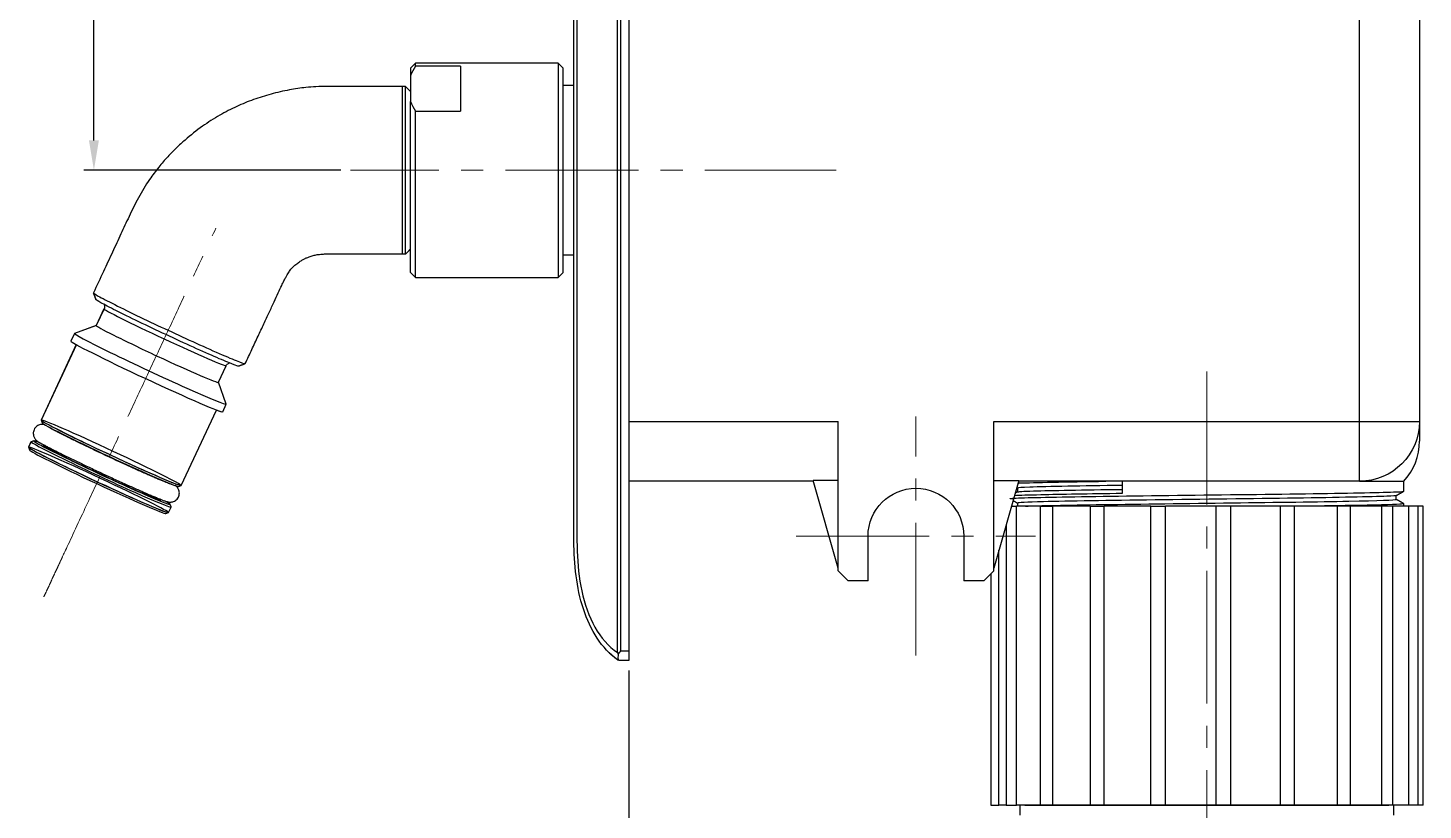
# Model space of a CAD drawing. Extents: x 39169 to 40010, y 19017 to 19611.
# Drawn here: x 39794.1 to 39934.1, y 19132.4 to 19210.9 of the extents above; entities that cross this region are included whole.
import ezdxf

# ---------------------------------------------------------------- set-up
doc = ezdxf.new("R2010")
doc.units = 0
doc.header["$LTSCALE"] = 7
doc.header["$MEASUREMENT"] = 0
doc.linetypes.add('CENTER2', pattern=[28.575, 19.05, -3.175, 3.175, -3.175])
doc.layers.add('DIM', color=2, linetype='CONTINUOUS')
doc.layers.add('DWG', color=7, linetype='CONTINUOUS')
doc.layers.add('중심선', color=1, linetype='CENTER2', lineweight=9)

msp = doc.modelspace()

# ---------------------------------------------------------------- linework, layer by layer
at = {"layer": 'DIM'}
for p, q in [((39800.75, 19199.6), (39800.75, 19240.62)), ((39825.5, 19196.6), (39799.75, 19196.6)), ((39854.4, 19146.39), (39854.4, 19094.44))]:
    msp.add_line(p, q, dxfattribs=at)
msp.add_solid([(39800.25, 19199.6), (39801.25, 19199.6), (39800.75, 19196.6)], dxfattribs=at)
at = {"layer": 'DWG'}
for p, q in [((39853.25, 19148.22), (39853.25, 19288.56)), ((39853.61, 19148.39), (39853.61, 19288.39)), ((39854.4, 19288.39), (39854.4, 19148.39)), ((39848.9, 19159.39), (39848.9, 19277.39)), ((39927.7, 19171.39), (39927.7, 19265.39)), ((39933.7, 19265.39), (39933.7, 19171.39)), ((39833, 19207.35), (39832.5, 19206.85)), ((39833.01, 19207.35), (39832.51, 19206.85)), ((39833.01, 19207.35), (39833, 19207.35)), ((39833, 19207.34), (39833, 19207.35)), ((39847.31, 19207.35), (39833.01, 19207.35)), ((39833.01, 19207.06), (39833.01, 19207.35)), ((39837.51, 19207.06), (39833.01, 19207.06)), ((39837.51, 19207.06), (39837.51, 19202.53)), ((39847.81, 19206.85), (39847.31, 19207.35)), ((39847.31, 19207.35), (39847.31, 19185.85)), ((39832.5, 19206.85), (39832.5, 19206.09)), ((39832.5, 19206.09), (39832.5, 19204.55)), ((39832.51, 19206.85), (39832.51, 19206.09)), ((39832.51, 19206.09), (39832.51, 19203.51)), ((39847.81, 19186.35), (39847.81, 19206.85)), ((39831.71, 19205), (39831.7, 19205)), ((39832.01, 19205), (39831.71, 19205)), ((39848.9, 19205.1), (39847.81, 19205.1)), ((39832.51, 19186.35), (39832.51, 19203.51)), ((39833.01, 19202.53), (39837.51, 19202.53)), ((39833.01, 19185.85), (39833.01, 19202.53)), ((39831.7, 19188.2), (39831.71, 19188.2)), ((39831.71, 19188.2), (39832.01, 19188.2)), ((39832.5, 19186.35), (39832.5, 19188.61)), ((39847.81, 19188.1), (39848.9, 19188.1)), ((39832.5, 19186.35), (39833, 19185.85)), ((39832.51, 19186.35), (39833.01, 19185.85)), ((39847.31, 19185.85), (39847.81, 19186.35)), ((39833, 19185.85), (39833, 19185.87)), ((39833, 19185.85), (39833.01, 19185.85)), ((39833.01, 19185.85), (39847.31, 19185.85)), ((39801.76, 19182.7), (39800.98, 19181.02)), ((39801.78, 19182.7), (39800.99, 19181.02)), ((39800.98, 19181.03), (39798.8, 19180.23)), ((39801, 19181.03), (39798.81, 19180.23)), ((39800.98, 19181.02), (39800.98, 19181.02)), ((39800.98, 19181.02), (39800.98, 19181.02)), ((39800.99, 19181.02), (39800.99, 19181.02)), ((39798.98, 19179.1), (39795.45, 19171.53)), ((39798.99, 19179.1), (39795.46, 19171.53)), ((39798.79, 19180.23), (39798.43, 19179.46)), ((39798.8, 19180.23), (39798.44, 19179.46)), ((39813.23, 19175.32), (39814.01, 19176.99)), ((39814.03, 19173.13), (39813.23, 19175.32)), ((39809.51, 19164.97), (39813.04, 19172.54)), ((39813.67, 19172.35), (39814.03, 19173.12)), ((39814.03, 19173.12), (39814.03, 19173.13)), ((39795.45, 19171.52), (39795.55, 19171.26)), ((39795.46, 19171.52), (39795.56, 19171.26)), ((39854.4, 19171.39), (39875.4, 19171.39)), ((39875.4, 19156.39), (39875.4, 19171.39)), ((39891, 19171.39), (39927.7, 19171.39)), ((39891, 19156.39), (39891, 19171.39)), ((39927.7, 19165.39), (39927.7, 19171.39)), ((39927.7, 19171.39), (39933.7, 19171.39)), ((39794.43, 19169.35), (39794.18, 19168.81)), ((39794.45, 19169.35), (39794.19, 19168.81)), ((39794.71, 19169.46), (39794.44, 19169.36)), ((39794.72, 19169.46), (39794.45, 19169.36)), ((39794.7, 19169.45), (39794.7, 19169.45)), ((39794.18, 19168.8), (39794.28, 19168.54)), ((39794.19, 19168.8), (39794.29, 19168.54)), ((39795.69, 19169.06), (39795.66, 19169.01)), ((39809.24, 19164.87), (39809.5, 19164.97)), ((39872.9, 19165.39), (39854.4, 19165.39)), ((39875.4, 19156.67), (39872.88, 19165.47)), ((39875.4, 19165.47), (39872.88, 19165.47)), ((39893.52, 19165.47), (39891, 19156.67)), ((39891, 19165.47), (39893.52, 19165.47)), ((39927.7, 19165.39), (39893.5, 19165.39)), ((39903.89, 19165.39), (39903.89, 19164.16)), ((39927.7, 19165.39), (39932.13, 19165.39)), ((39932.13, 19164.39), (39932.13, 19165.39)), ((39807.44, 19163.51), (39807.47, 19163.57)), ((39893.38, 19164.71), (39893.38, 19164.32)), ((39931.38, 19163.57), (39931.38, 19163.96)), ((39807.44, 19163.51), (39807.44, 19163.51)), ((39807.44, 19163.51), (39807.44, 19163.51)), ((39807.97, 19162.16), (39808.23, 19162.25)), ((39808.24, 19162.26), (39808.49, 19162.8)), ((39808.49, 19162.81), (39808.4, 19163.07)), ((39808.49, 19162.8), (39808.49, 19162.81)), ((39892.78, 19162.89), (39893.29, 19162.89)), ((39895.67, 19162.89), (39893.29, 19162.89)), ((39893.29, 19132.89), (39893.29, 19162.89)), ((39893.38, 19163.21), (39893.38, 19162.89)), ((39895.67, 19162.89), (39895.67, 19132.89)), ((39895.67, 19162.89), (39896.92, 19162.89)), ((39896.92, 19132.89), (39896.92, 19162.89)), ((39900.67, 19162.89), (39896.92, 19162.89)), ((39900.67, 19162.89), (39900.67, 19132.89)), ((39900.67, 19162.89), (39902.07, 19162.89)), ((39906.76, 19162.89), (39902.07, 19162.89)), ((39902.07, 19132.89), (39902.07, 19162.89)), ((39906.74, 19162.89), (39906.74, 19132.89)), ((39906.74, 19162.89), (39908.22, 19162.89)), ((39913.29, 19162.89), (39908.22, 19162.89)), ((39908.22, 19132.89), (39908.22, 19162.89)), ((39914.79, 19162.89), (39913.29, 19162.89)), ((39913.29, 19162.89), (39913.29, 19132.89)), ((39914.79, 19132.89), (39914.79, 19162.89)), ((39919.73, 19162.89), (39914.79, 19162.89)), ((39921.18, 19162.89), (39919.73, 19162.89)), ((39919.73, 19162.89), (39919.73, 19132.89)), ((39921.18, 19132.89), (39921.18, 19162.89)), ((39925.45, 19162.89), (39921.18, 19162.89)), ((39925.45, 19162.89), (39925.45, 19132.89)), ((39926.78, 19162.89), (39925.45, 19162.89)), ((39926.78, 19132.89), (39926.78, 19162.89)), ((39929.89, 19162.89), (39926.78, 19162.89)), ((39931.04, 19162.89), (39929.89, 19162.89)), ((39929.89, 19162.89), (39929.89, 19132.89)), ((39931.04, 19132.89), (39931.04, 19162.89)), ((39932.62, 19162.89), (39931.04, 19162.89)), ((39932.13, 19162.89), (39932.13, 19163.14)), ((39933.56, 19162.89), (39932.62, 19162.89)), ((39932.62, 19162.89), (39932.62, 19132.89)), ((39933.56, 19132.89), (39933.56, 19162.89)), ((39934.07, 19162.89), (39933.56, 19162.89)), ((39934.07, 19132.89), (39934.07, 19162.89)), ((39892.24, 19160.98), (39892.24, 19132.89)), ((39878.4, 19155.39), (39878.4, 19159.89)), ((39888, 19159.89), (39888, 19155.39)), ((39891.52, 19132.89), (39891.52, 19158.49)), ((39875.4, 19156.39), (39876.4, 19155.39)), ((39878.4, 19155.39), (39876.4, 19155.39)), ((39890, 19155.39), (39888, 19155.39)), ((39890, 19155.39), (39891, 19156.39)), ((39890.7, 19156.09), (39890.7, 19132.89)), ((39853.61, 19148.39), (39854.4, 19148.39)), ((39854.4, 19148.39), (39854.4, 19147.39)), ((39854.4, 19147.39), (39853.55, 19147.39)), ((39890.7, 19132.89), (39891.52, 19132.89)), ((39892.24, 19132.89), (39891.52, 19132.89)), ((39892.24, 19132.89), (39893.29, 19132.89)), ((39895.67, 19132.89), (39893.29, 19132.89)), ((39893.63, 19132.89), (39893.63, 19131.89)), ((39931.13, 19132.89), (39893.63, 19132.89)), ((39894.13, 19132.89), (39912.38, 19132.89)), ((39895.67, 19132.89), (39896.92, 19132.89)), ((39900.67, 19132.89), (39896.92, 19132.89)), ((39900.67, 19132.89), (39902.07, 19132.89)), ((39906.76, 19132.89), (39902.07, 19132.89)), ((39906.74, 19132.89), (39908.22, 19132.89)), ((39913.29, 19132.89), (39908.22, 19132.89)), ((39912.38, 19132.89), (39930.63, 19132.89)), ((39914.79, 19132.89), (39913.29, 19132.89)), ((39919.73, 19132.89), (39914.79, 19132.89)), ((39921.18, 19132.89), (39919.73, 19132.89)), ((39925.45, 19132.89), (39921.18, 19132.89)), ((39926.78, 19132.89), (39925.45, 19132.89)), ((39929.89, 19132.89), (39926.78, 19132.89)), ((39931.04, 19132.89), (39929.89, 19132.89)), ((39932.62, 19132.89), (39931.04, 19132.89)), ((39931.13, 19131.89), (39931.13, 19132.89)), ((39933.56, 19132.89), (39932.62, 19132.89)), ((39934.07, 19132.89), (39933.56, 19132.89))]:
    msp.add_line(p, q, dxfattribs=at)
at = {"layer": 'DWG', "extrusion": (0, 0, -1)}
for centre, radius, start, end in [((-39927.7, 19171.39), 6, 180, 270), ((-39883.2, 19159.89), 4.8, 0, 180)]:
    msp.add_arc(centre, radius, start, end, dxfattribs=at)
at = {"layer": 'DWG'}
for centre, major_axis, ratio, start_param, end_param in [((39807.89, 19179.85), (6.12, -2.85), 0.029138, 3.141836, 6.283038), ((39807.88, 19179.85), (6.12, -2.85), 0.029138, 3.141836, 3.198581), ((39807.11, 19178.17), (-6.12, 2.85), 0.029138, 0, 1.58439), ((39806.05, 19175.91), (7.61, -3.55), 0.029138, 3.141639, 6.283132), ((39806.04, 19175.91), (7.61, -3.55), 0.029138, 3.141639, 3.537577), ((39806.41, 19176.68), (7.61, -3.55), 0.029138, 3.112481, 6.283185), ((39806.4, 19176.68), (7.61, -3.55), 0.029138, 3.112481, 3.192689), ((39807.11, 19178.17), (-6.12, 2.85), 0.029138, 1.58439, 3.141638), ((39806.04, 19175.91), (7.61, -3.55), 0.029138, 5.887194, 6.231198), ((39802.47, 19168.25), (-7.02, 3.28), 0.029138, 0.000047, 6.258543), ((39802.48, 19168.25), (-7.02, 3.28), 0.029138, 0.000047, 1.58439), ((39802.4, 19168.07), (6.84, -3.19), 0.029138, 3.170797, 6.253975), ((39801.47, 19166.08), (7.02, -3.28), 0.029138, 3.112479, 6.283185), ((39801.46, 19166.08), (7.02, -3.28), 0.029138, 3.112479, 3.194749), ((39801.55, 19166.26), (-6.84, 3.19), 0.029138, 0, 1.58439), ((39801.55, 19166.26), (-6.84, 3.19), 0.029138, 5.859312, 6.283185), ((39927.7, 19169.43), (-6, 0), 0.999997, 2.398761, 3.141598), ((39801.2, 19165.53), (-7.02, 3.28), 0.029138, 0.000047, 6.258543), ((39801.22, 19165.53), (-7.02, 3.28), 0.029138, 0.000047, 1.58439), ((39801.13, 19165.35), (6.84, -3.19), 0.029138, 3.170797, 6.253975), ((39801.55, 19166.26), (5.89, -2.75), 0.029138, 3.14164, 6.283133), ((39802.48, 19168.25), (-7.02, 3.28), 0.029138, 1.58439, 3.141541), ((39801.22, 19165.53), (-7.02, 3.28), 0.029138, 1.58439, 3.141541), ((39801.55, 19166.26), (-6.84, 3.19), 0.029138, 1.58439, 3.565262)]:
    msp.add_ellipse(centre, major_axis=major_axis, ratio=ratio, start_param=start_param, end_param=end_param, dxfattribs=at)
for points, knots in [([(39849.19, 19277.39), (39849.19, 19255.51), (39849.19, 19222.68), (39849.19, 19184.38), (39849.19, 19167.97), (39849.19, 19159.76), (39849.12, 19156.98), (39849.97, 19153.08), (39850.4, 19151.82), (39851.6, 19149.67), (39852.37, 19148.81), (39853.25, 19148.22)], [0, 0, 0, 0, 0.5, 0.75, 0.875, 0.875, 0.9375, 0.9375, 0.96875, 0.96875, 1, 1, 1, 1]), ([(39831.71, 19205), (39831.1, 19205), (39829.95, 19205), (39828.32, 19205.01), (39826.86, 19205), (39825.5, 19205), (39824.23, 19205.03), (39823.07, 19205), (39822.07, 19204.92), (39821.19, 19204.81), (39820.01, 19204.61), (39818.53, 19204.27), (39816.76, 19203.72), (39815.04, 19203.02), (39813.32, 19202.13), (39811.57, 19201.01), (39810.14, 19199.88), (39809, 19198.83), (39808.11, 19197.93), (39807.21, 19196.88), (39806.19, 19195.53), (39805.2, 19193.87), (39804.29, 19192.02), (39803.45, 19190.19), (39802.6, 19188.35), (39801.67, 19186.38), (39801.04, 19185.02), (39800.7, 19184.3)], [0, 0, 0, 0, 0.044317, 0.083974, 0.118707, 0.151052, 0.182798, 0.211355, 0.235506, 0.25585, 0.276179, 0.32223, 0.366921, 0.410722, 0.457521, 0.507784, 0.561844, 0.590278, 0.620461, 0.654297, 0.691254, 0.743672, 0.794747, 0.841479, 0.890236, 0.942819, 1, 1, 1, 1]), ([(39831.71, 19188.2), (39831.71, 19188.2), (39831.71, 19188.35), (39831.71, 19189.08), (39831.71, 19189.69), (39831.71, 19191.27), (39831.71, 19192.24), (39831.71, 19194.25), (39831.71, 19195.29), (39831.71, 19197.38), (39831.71, 19198.42), (39831.71, 19200.49), (39831.71, 19201.51), (39831.71, 19203.19), (39831.71, 19203.87), (39831.71, 19204.75), (39831.71, 19204.97), (39831.71, 19205)], [0, 0, 0, 0, 0.116164, 0.116164, 0.242426, 0.242426, 0.368689, 0.368689, 0.494951, 0.494951, 0.621213, 0.621213, 0.747475, 0.747475, 0.873738, 0.873738, 1, 1, 1, 1]), ([(39832.01, 19188.2), (39832.01, 19188.2), (39832.01, 19188.24), (39832.01, 19188.36), (39832.01, 19188.41), (39832.01, 19188.56), (39832.01, 19188.64), (39832.01, 19188.84), (39832.01, 19188.95), (39832.01, 19189.19), (39832.01, 19189.33), (39832.01, 19189.77), (39832.01, 19190.1), (39832.01, 19190.66), (39832.01, 19190.86), (39832.01, 19191.27), (39832.01, 19191.49), (39832.01, 19192.16), (39832.01, 19192.63), (39832.01, 19193.38), (39832.01, 19193.64), (39832.01, 19194.17), (39832.01, 19194.43), (39832.01, 19195.23), (39832.01, 19195.77), (39832.01, 19196.88), (39832.01, 19197.43), (39832.01, 19198.24), (39832.01, 19198.51), (39832.01, 19199.04), (39832.01, 19199.31), (39832.01, 19200.08), (39832.01, 19200.57), (39832.01, 19201.5), (39832.01, 19201.95), (39832.01, 19202.75), (39832.01, 19203.11), (39832.01, 19203.59), (39832.01, 19203.74), (39832.01, 19204.01), (39832.01, 19204.14), (39832.01, 19204.48), (39832.01, 19204.66), (39832.01, 19204.91), (39832.01, 19204.98), (39832.01, 19205), (39832.01, 19205), (39832.01, 19205)], [0, 0, 0, 0, 0.052035, 0.052035, 0.083286, 0.083286, 0.114537, 0.114537, 0.145788, 0.145788, 0.177039, 0.177039, 0.239541, 0.239541, 0.270792, 0.270792, 0.302043, 0.302043, 0.364545, 0.364545, 0.395796, 0.395796, 0.427046, 0.427046, 0.489548, 0.489548, 0.55205, 0.55205, 0.583301, 0.583301, 0.614552, 0.614552, 0.677054, 0.677054, 0.739556, 0.739556, 0.802058, 0.802058, 0.833309, 0.833309, 0.86456, 0.86456, 0.927062, 0.927062, 0.989564, 0.989564, 1, 1, 1, 1]), ([(39815.93, 19177.2), (39816.15, 19177.67), (39816.58, 19178.59), (39817.2, 19179.92), (39817.78, 19181.16), (39818.32, 19182.31), (39818.8, 19183.35), (39819.21, 19184.25), (39819.54, 19184.96), (39819.79, 19185.47), (39819.97, 19185.82), (39820.12, 19186.09), (39820.29, 19186.37), (39820.54, 19186.71), (39820.88, 19187.06), (39821.26, 19187.35), (39821.58, 19187.55), (39821.86, 19187.71), (39822.13, 19187.84), (39822.46, 19187.97), (39822.84, 19188.08), (39823.28, 19188.16), (39823.74, 19188.2), (39824.25, 19188.21), (39824.81, 19188.21), (39825.58, 19188.2), (39826.56, 19188.2), (39827.73, 19188.2), (39829, 19188.21), (39830.34, 19188.2), (39831.25, 19188.2), (39831.71, 19188.2)], [0, 0, 0, 0, 0.070576, 0.13695, 0.198971, 0.256153, 0.308178, 0.35397, 0.390281, 0.413523, 0.430959, 0.444506, 0.455346, 0.474689, 0.500821, 0.521808, 0.539366, 0.552144, 0.565044, 0.580829, 0.600043, 0.618201, 0.641756, 0.661926, 0.686948, 0.718174, 0.765246, 0.819685, 0.877066, 0.936998, 1, 1, 1, 1]), ([(39800.7, 19184.3), (39800.72, 19184.26), (39800.87, 19184.16), (39801.54, 19183.78), (39802.11, 19183.49), (39803.56, 19182.75), (39804.46, 19182.32), (39806.3, 19181.43), (39807.25, 19180.98), (39809.14, 19180.1), (39810.08, 19179.66), (39811.93, 19178.83), (39812.84, 19178.42), (39813.6, 19178.09)], [0, 0, 0, 0, 0.154155, 0.154155, 0.323324, 0.323324, 0.492493, 0.492493, 0.661662, 0.661662, 0.830831, 0.830831, 1, 1, 1, 1]), ([(39813.07, 19177.8), (39812.4, 19178.09), (39810.79, 19178.8), (39807.98, 19180.1), (39805.18, 19181.42), (39802.82, 19182.58), (39801.33, 19183.36), (39800.96, 19183.59), (39800.95, 19183.63)], [0, 0, 0, 0, 0.168974, 0.338082, 0.507175, 0.676009, 0.845079, 1, 1, 1, 1]), ([(39801.76, 19183.15), (39801.77, 19183.13), (39801.8, 19183.08), (39801.82, 19182.99), (39801.82, 19182.93), (39801.82, 19182.91)], [0, 0, 0, 0, 0.292275, 0.823837, 1, 1, 1, 1]), ([(39815.26, 19176.95), (39815.22, 19176.94), (39814.8, 19177.07), (39813.75, 19177.51), (39813.07, 19177.8)], [0, 0, 0, 0, 0.484083, 1, 1, 1, 1]), ([(39813.6, 19178.09), (39814.36, 19177.77), (39814.95, 19177.52), (39815.71, 19177.23), (39815.89, 19177.18), (39815.92, 19177.2)], [0, 0, 0, 0, 0.515996, 0.515996, 1, 1, 1, 1]), ([(39814.01, 19176.99), (39814.01, 19177), (39814.03, 19177.06), (39814.11, 19177.14), (39814.23, 19177.23), (39814.31, 19177.26), (39814.34, 19177.26), (39814.35, 19177.26)], [0, 0, 0, 0, 0.015154, 0.378975, 0.682492, 0.957492, 1, 1, 1, 1]), ([(39795.84, 19171.06), (39795.81, 19171.07), (39795.76, 19171.08), (39795.66, 19171.09), (39795.54, 19171.1), (39795.38, 19171.08), (39795.2, 19171.03), (39795.02, 19170.92), (39794.86, 19170.77), (39794.74, 19170.57), (39794.68, 19170.37), (39794.67, 19170.25), (39794.67, 19170.2)], [0, 0, 0, 0, 0.12587, 0.228511, 0.317677, 0.406041, 0.500267, 0.601908, 0.708399, 0.817349, 0.931717, 1, 1, 1, 1]), ([(39808.56, 19165.07), (39808.56, 19165.07), (39808.56, 19165.07), (39808.54, 19165.07), (39808.46, 19165.1), (39808.33, 19165.14), (39808.13, 19165.22), (39807.87, 19165.32), (39807.55, 19165.45), (39807.18, 19165.61), (39806.76, 19165.79), (39806.3, 19165.99), (39805.8, 19166.21), (39805.26, 19166.45), (39804.7, 19166.7), (39804.12, 19166.97), (39803.52, 19167.24), (39802.91, 19167.52), (39802.3, 19167.81), (39801.68, 19168.1), (39801.07, 19168.38), (39800.48, 19168.67), (39799.9, 19168.94), (39799.34, 19169.21), (39798.82, 19169.47), (39798.32, 19169.71), (39797.87, 19169.94), (39797.46, 19170.15), (39797.09, 19170.33), (39796.78, 19170.5), (39796.52, 19170.64), (39796.33, 19170.74), (39796.21, 19170.82), (39796.15, 19170.85), (39796.14, 19170.86), (39796.14, 19170.86)], [0, 0, 0, 0, 0.002009, 0.019154, 0.041187, 0.067783, 0.097636, 0.129359, 0.162053, 0.19525, 0.228718, 0.262342, 0.296063, 0.329844, 0.363664, 0.397512, 0.431378, 0.465255, 0.49914, 0.533027, 0.566914, 0.600795, 0.634667, 0.668525, 0.702361, 0.736168, 0.76993, 0.803625, 0.837218, 0.870643, 0.903775, 0.936354, 0.963792, 0.986808, 1, 1, 1, 1]), ([(39933.7, 19171.39), (39933.7, 19171.39), (39933.7, 19170.94), (39933.7, 19169.95), (39933.7, 19169.42), (39933.7, 19169.43), (39933.7, 19169.43), (39933.7, 19169.43)], [0, 0, 0, 0, 0.498518, 0.498518, 0.997037, 0.997037, 1, 1, 1, 1]), ([(39794.67, 19170.2), (39794.67, 19170.12), (39794.69, 19169.98), (39794.75, 19169.81), (39794.82, 19169.68), (39794.9, 19169.59), (39794.97, 19169.51), (39795.04, 19169.45), (39795.13, 19169.39), (39795.25, 19169.31), (39795.42, 19169.21), (39795.66, 19169.08), (39795.96, 19168.92), (39796.31, 19168.74), (39796.7, 19168.54), (39797.13, 19168.32), (39797.6, 19168.08), (39798.11, 19167.83), (39798.65, 19167.57), (39799.22, 19167.3), (39799.8, 19167.02), (39800.41, 19166.73), (39801.02, 19166.44), (39801.64, 19166.15), (39802.26, 19165.86), (39802.87, 19165.58), (39803.48, 19165.31), (39804.06, 19165.04), (39804.63, 19164.79), (39805.16, 19164.55), (39805.67, 19164.33), (39806.14, 19164.12), (39806.56, 19163.94), (39806.95, 19163.78), (39807.29, 19163.64), (39807.58, 19163.52), (39807.83, 19163.43), (39808.01, 19163.37), (39808.14, 19163.33), (39808.25, 19163.31), (39808.36, 19163.3), (39808.5, 19163.3), (39808.66, 19163.33), (39808.84, 19163.4), (39809.02, 19163.52), (39809.17, 19163.69), (39809.27, 19163.89), (39809.32, 19164.11), (39809.32, 19164.32), (39809.27, 19164.5), (39809.2, 19164.65), (39809.13, 19164.76), (39809.05, 19164.84), (39808.98, 19164.91), (39808.94, 19164.94), (39808.91, 19164.96), (39808.91, 19164.97)], [0, 0, 0, 0, 0.009685, 0.016863, 0.023728, 0.030469, 0.037814, 0.046747, 0.059101, 0.079024, 0.107473, 0.134625, 0.163351, 0.191173, 0.21862, 0.245883, 0.273044, 0.300144, 0.327204, 0.354239, 0.381256, 0.408262, 0.435261, 0.462256, 0.48925, 0.516245, 0.543244, 0.57025, 0.597268, 0.624301, 0.651357, 0.678448, 0.705591, 0.732815, 0.760175, 0.787783, 0.815908, 0.845388, 0.862969, 0.875358, 0.883128, 0.890718, 0.898335, 0.906593, 0.915405, 0.924566, 0.933875, 0.943244, 0.951601, 0.959247, 0.966341, 0.973073, 0.980009, 0.987886, 0.998037, 1, 1, 1, 1]), ([(39903.88, 19164.97), (39901.82, 19164.95), (39899.98, 19164.92), (39896.78, 19164.86), (39895.48, 19164.83), (39893.81, 19164.77), (39893.4, 19164.74), (39893.4, 19164.71)], [0, 0, 0, 0, 0.327566, 0.327566, 0.672724, 0.672724, 1, 1, 1, 1]), ([(39893.44, 19165.21), (39893.49, 19165.21), (39893.54, 19165.22), (39895.06, 19165.27), (39898.17, 19165.33), (39902.25, 19165.39)], [0, 0, 0, 0, 0.036689, 0.036689, 1, 1, 1, 1]), ([(39892.99, 19163.6), (39892.62, 19163.62), (39892.54, 19163.65), (39893.31, 19163.73), (39895.62, 19163.78), (39902.66, 19163.9), (39907.34, 19163.96), (39916.83, 19164.07), (39921.57, 19164.13), (39928.79, 19164.24), (39931.24, 19164.3), (39932.06, 19164.37), (39932.13, 19164.38), (39932.13, 19164.39)], [0, 0, 0, 0, 0.090688, 0.090688, 0.307235, 0.307235, 0.523782, 0.523782, 0.740328, 0.740328, 0.956875, 0.956875, 1, 1, 1, 1]), ([(39903.89, 19164.16), (39900.56, 19164.11), (39897.72, 19164.07), (39894.48, 19163.99), (39893.58, 19163.97), (39893.08, 19163.94)], [0, 0, 0, 0, 0.610241, 0.610241, 1, 1, 1, 1]), ([(39893.4, 19164.32), (39893.42, 19164.35), (39893.95, 19164.39), (39896.76, 19164.47), (39899.94, 19164.53), (39903.88, 19164.58)], [0, 0, 0, 0, 0.370298, 0.370298, 1, 1, 1, 1]), ([(39931.37, 19163.96), (39931.36, 19163.93), (39931.05, 19163.91), (39928.92, 19163.82), (39925.56, 19163.76), (39917.02, 19163.64), (39911.86, 19163.58), (39902.53, 19163.46), (39898.45, 19163.4), (39894.28, 19163.29), (39893.4, 19163.25), (39893.4, 19163.21)], [0, 0, 0, 0, 0.099395, 0.099395, 0.342975, 0.342975, 0.586554, 0.586554, 0.830134, 0.830134, 1, 1, 1, 1]), ([(39894.2, 19162.89), (39895.48, 19162.95), (39898.28, 19163), (39905.75, 19163.11), (39910.43, 19163.17), (39919.38, 19163.28), (39923.62, 19163.34), (39929.6, 19163.45), (39931.33, 19163.51), (39931.38, 19163.57), (39931.38, 19163.57), (39931.38, 19163.57)], [0, 0, 0, 0, 0.244493, 0.244493, 0.494996, 0.494996, 0.745499, 0.745499, 0.996002, 0.996002, 1, 1, 1, 1]), ([(39932.13, 19163.14), (39932.13, 19163.12), (39932, 19163.1), (39931.01, 19163.04), (39929.25, 19163), (39925.48, 19162.93), (39924.05, 19162.91), (39922.5, 19162.89)], [0, 0, 0, 0, 0.193837, 0.193837, 0.734044, 0.734044, 1, 1, 1, 1]), ([(39853.27, 19147.48), (39851.69, 19148.59), (39850.53, 19150.45), (39849.15, 19154.72), (39848.9, 19157.05), (39848.9, 19159.39)], [0, 0, 0, 0, 0.5, 0.5, 1, 1, 1, 1]), ([(39853.25, 19148.22), (39853.25, 19148.22), (39853.25, 19148.21), (39853.28, 19148.14), (39853.31, 19148.07), (39853.34, 19148)], [0, 0, 0, 0, 0.027861, 0.027861, 1, 1, 1, 1]), ([(39853.34, 19148), (39853.38, 19148.06), (39853.42, 19148.13), (39853.51, 19148.26), (39853.56, 19148.32), (39853.6, 19148.39), (39853.61, 19148.39), (39853.61, 19148.39)], [0, 0, 0, 0, 0.496009, 0.496009, 0.986819, 0.986819, 1, 1, 1, 1]), ([(39853.36, 19147.43), (39853.33, 19147.44), (39853.3, 19147.46), (39853.27, 19147.48), (39853.27, 19147.48), (39853.27, 19147.48)], [0, 0, 0, 0, 0.972775, 0.972775, 1, 1, 1, 1]), ([(39853.34, 19148), (39853.32, 19147.91), (39853.31, 19147.82), (39853.3, 19147.66), (39853.31, 19147.59), (39853.33, 19147.49), (39853.34, 19147.45), (39853.36, 19147.43)], [0, 0, 0, 0, 0.346952, 0.346952, 0.69371, 0.69371, 1, 1, 1, 1]), ([(39853.55, 19147.39), (39853.55, 19147.39), (39853.55, 19147.39), (39853.54, 19147.39), (39853.53, 19147.39), (39853.46, 19147.4), (39853.41, 19147.41), (39853.36, 19147.43)], [0, 0, 0, 0, 0.018439, 0.018439, 0.192058, 0.192058, 1, 1, 1, 1])]:
    msp.add_open_spline(points, degree=3, knots=knots, dxfattribs=at)
for points, degree in [([(39833.01, 19207.06), (39832.81, 19206.74), (39832.64, 19206.41), (39832.51, 19206.09)], 3), ([(39832.51, 19206.11), (39832.51, 19206.1), (39832.5, 19206.09), (39832.5, 19206.09)], 3), ([(39832.51, 19204.5), (39832.01, 19205)], 1), ([(39832.5, 19203.51), (39832.5, 19203.5), (39832.51, 19203.49), (39832.51, 19203.48)], 3), ([(39832.51, 19203.51), (39832.64, 19203.18), (39832.81, 19202.85), (39833.01, 19202.53)], 3), ([(39832.01, 19188.2), (39832.51, 19188.7)], 1), ([(39800.69, 19184.3), (39800.93, 19183.63)], 1), ([(39800.7, 19184.3), (39800.95, 19183.63)], 1), ([(39801.82, 19182.91), (39801.83, 19182.79), (39801.77, 19182.7)], 2), ([(39815.26, 19176.95), (39815.92, 19177.2)], 1), ([(39893.39, 19164.33), (39893.27, 19164.26), (39893.16, 19164.19)], 2), ([(39893.32, 19164.75), (39893.35, 19164.73), (39893.38, 19164.71)], 2), ([(39893.38, 19164.32), (39893.37, 19164.31), (39893.36, 19164.31)], 2), ([(39931.37, 19163.95), (39931.75, 19164.17), (39932.13, 19164.39)], 2), ([(39932.14, 19163.14), (39931.76, 19163.36), (39931.38, 19163.57)], 2), ([(39892.95, 19163.46), (39893.17, 19163.33), (39893.38, 19163.21)], 2)]:
    msp.add_open_spline(points, degree=degree, dxfattribs=at)
msp.add_rational_spline([(39853.27, 19147.48), (39853.24, 19147.5), (39853.2, 19147.53), (39853.11, 19147.59), (39852.96, 19147.71), (39852.75, 19147.88), (39852.58, 19148.03), (39852.49, 19148.11), (39852.48, 19148.12)], [1, 0.999999999988, 0.999999999988, 0.999999999969, 0.999999999928, 0.999999999818, 0.99999999966, 0.999999999556, 0.999999999545], degree=3, knots=[0, 0, 0, 0, 0.080043, 0.160085, 0.32017, 0.64034, 0.96051, 1, 1, 1, 1], dxfattribs=at)
at = {"layer": '중심선', "linetype": 'CENTER2', "ltscale": 0.1}
for p, q in [((39883.2, 19147.89), (39883.2, 19171.89)), ((39871.2, 19159.89), (39895.2, 19159.89))]:
    msp.add_line(p, q, dxfattribs=at)
for points, knots in [([(39875.21, 19196.6), (39870.21, 19196.6), (39826.5, 19196.6)], [0, 0, 0.102644, 1, 1]), ([(39795.72, 19153.78), (39797.83, 19158.31), (39812.98, 19190.78)], [0, 0, 0.122469, 1, 1]), ([(39912.38, 19176.41), (39912.38, 19134.58), (39912.38, 19106.39)], [0, 0, 0.1259723, 0.836236, 0.836236])]:
    msp.add_open_spline(points, degree=1, knots=knots, dxfattribs=at)

doc.saveas('drawing.dxf')
